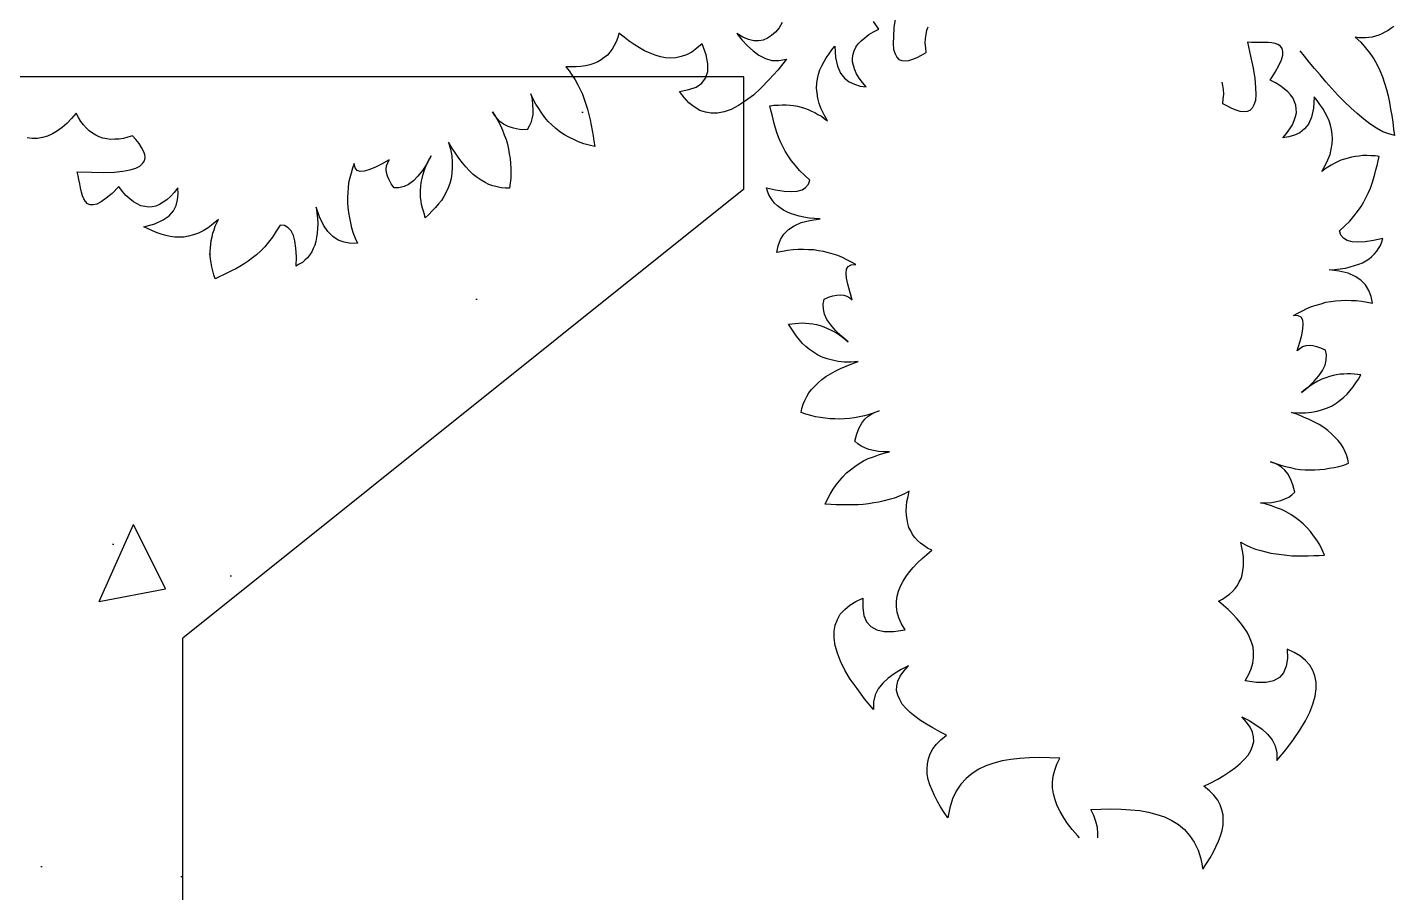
# Model space of a CAD drawing. Extents: x -24232 to 27340, y -23039 to 23489.
# Drawn here: x -6682 to -6072, y -8709 to -8324 of the extents above; entities that cross this region are included whole.
import ezdxf

# ---------------------------------------------------------------- set-up
doc = ezdxf.new("R2010")
doc.units = 0
doc.header["$LTSCALE"] = 10
for name, color, linetype in [('0-HATCH', 8, 'CONTINUOUS'), ('1', 1, 'CONTINUOUS'), ('4', 4, 'CONTINUOUS')]:
    doc.layers.add(name, color=color, linetype=linetype)

msp = doc.modelspace()

# ---------------------------------------------------------------- hatches: boundary and pattern name
at = {"layer": '0-HATCH'}
h = msp.add_hatch(dxfattribs=at)
h.set_pattern_fill('AR-CONC', color=2, scale=50, angle=45, style=0)
h.set_pattern_definition([(95, (-37520.1, 8234.12), (275.776, 231.4035), [37.5, -412.5]), (40, (-37520.1, 8234.1), (-314.996, 216.884), [30, -330]), (145.4514, (-37497.1, 8253.4), (-39.2197, 448.2876), [31.87, -350.571]), (91.1842, (-37590.8, 8304.83), (435.8465, 318.807), [56.25, -618.75]), (141.6356, (-37554.5, 8331.4), (-13.9495, 674.856), [47.805, -525.8565]), (36.1842, (-37590.8, 8304.83), (-13.95, 674.856), [45, -495]), (66, (-37537.76, 8322.5), (353.3858, 68.6912), [37.5, -412.5]), (11, (-37537.76, 8322.5), (-170.3543, 342.4042), [30, -330]), (116.4514, (-37508.3, 8328.23), (183.0318, 411.0953), [31.87, -350.571]), (82.5, (-37520.09, 8234.12), (-113.3966, 121.9949), [0, -326, 0, -335, 0, -331.25]), (52.5, (-37520.09, 8234.12), (-46.4365, 232.4547), [0, -191, 0, -318.5, 0, -126.25]), (12.5, (-37598.93, 8155.27), (196.7091, 180.7604), [0, -125, 0, -390, 0, -517.5]), (2.5, (-37634.28, 8119.92), (170.795, 241.5799), [0, -162.5, 0, -259, 0, -367.5])])
h.paths.add_polyline_path([(-7112.21, -9596.16), (-6612.21, -9596.16), (-6612.21, -8596.16), (-6362.21, -8396.16), (-6362.21, -8346.16), (-6812.21, -8346.16), (-6812.21, -8846.16), (-7112.21, -8846.16), (-7112.21, -8346.16), (-7112.21, -8080.77), (-7113.43, -8081.69), (-7115.81, -8083.69), (-7115.01, -8082.12), (-7114.55, -8081.14), (-7113.3, -8077.48), (-7112.91, -8075.95), (-7112.54, -8074.29), (-7112.29, -8072.64), (-7112.21, -8071.37), (-7112.21, -8046.16), (-7362.21, -8046.16), (-7362.21, -9096.16), (-7112.21, -9096.16)])

# ---------------------------------------------------------------- linework, layer by layer
at = {"layer": '1'}
for points in [[(-6345.14, -8321.94), (-6346.53, -8324.25), (-6348.11, -8326.16), (-6349.85, -8327.69), (-6351.62, -8328.95), (-6353.57, -8329.82), (-6355.57, -8330.15), (-6357.74, -8330.1), (-6360.1, -8329.52), (-6362.64, -8328.41), (-6365.38, -8326.79), (-6365.38, -8326.79), (-6363.06, -8329.67), (-6360.64, -8332.28), (-6358.11, -8334.6), (-6355.48, -8336.51), (-6352.63, -8337.99), (-6349.7, -8338.78), (-6346.58, -8338.88), (-6343.25, -8338.28), (-6343.25, -8338.28), (-6347.11, -8343.13), (-6350.89, -8347.29), (-6354.45, -8351.03), (-6357.93, -8354.22), (-6361.46, -8356.87), (-6364.64, -8358.94), (-6367.86, -8360.62), (-6371, -8361.74), (-6373.92, -8362.3), (-6376.77, -8362.31), (-6379.38, -8361.89), (-6381.9, -8361.05), (-6384.35, -8359.54), (-6386.7, -8357.74), (-6388.83, -8355.37), (-6390.86, -8352.6), (-6390.86, -8352.6), (-6386.74, -8351.78), (-6383.47, -8350.65), (-6380.93, -8348.91), (-6379.25, -8346.71), (-6378.32, -8343.77), (-6378.25, -8340.38), (-6379.07, -8336.26), (-6380.76, -8331.42), (-6380.76, -8331.42), (-6383.14, -8333.42), (-6385.41, -8335.13), (-6387.73, -8336.31), (-6390.09, -8337.08), (-6392.48, -8337.59), (-6394.76, -8337.81), (-6397.08, -8337.64), (-6399.42, -8337.19), (-6401.8, -8336.48), (-6404.05, -8335.62), (-6406.46, -8334.5), (-6408.75, -8333.24), (-6411.07, -8331.71), (-6413.39, -8330.18), (-6415.58, -8328.5), (-6417.93, -8326.7), (-6417.93, -8326.7), (-6418.41, -8328.64), (-6419.18, -8330.48), (-6419.96, -8332.18), (-6420.89, -8333.76), (-6421.98, -8335.09), (-6423.06, -8336.41), (-6424.45, -8337.5), (-6425.83, -8338.58), (-6427.37, -8339.41), (-6429.06, -8340.12), (-6430.9, -8340.71), (-6432.75, -8341.16), (-6434.88, -8341.51), (-6437.03, -8341.72), (-6439.2, -8341.66), (-6441.64, -8341.63), (-6441.64, -8341.63), (-6440.1, -8343.51), (-6438.68, -8345.54), (-6437.41, -8347.44), (-6436.25, -8349.63), (-6435.23, -8351.7), (-6434.2, -8353.9), (-6433.44, -8356.12), (-6432.68, -8358.35), (-6431.92, -8360.58), (-6431.29, -8362.82), (-6430.78, -8365.21), (-6430.27, -8367.59), (-6429.77, -8369.98), (-6429.4, -8372.38), (-6429.02, -8374.78), (-6428.65, -8377.18), (-6428.65, -8377.18), (-6431.14, -8376.62), (-6433.52, -8375.9), (-6435.9, -8375.06), (-6438.03, -8374.05), (-6440.16, -8373.04), (-6442.17, -8371.88), (-6444.2, -8370.59), (-6445.97, -8369.14), (-6447.75, -8367.56), (-6449.39, -8365.96), (-6450.92, -8364.22), (-6452.33, -8362.32), (-6453.61, -8360.28), (-6454.9, -8358.24), (-6456.06, -8356.06), (-6457.1, -8353.72), (-6457.1, -8353.72), (-6456.58, -8356.24), (-6456.36, -8358.52), (-6456.27, -8360.82), (-6456.34, -8362.86), (-6456.69, -8364.79), (-6457.19, -8366.6), (-6457.85, -8368.15), (-6458.77, -8369.73), (-6458.77, -8369.73), (-6462.18, -8369.53), (-6464.94, -8368.99), (-6467.31, -8368.27), (-6469.31, -8367.25), (-6470.92, -8366.06), (-6472.14, -8364.69), (-6473.22, -8363.3), (-6474.18, -8361.77), (-6474.18, -8361.77), (-6472.9, -8363.81), (-6471.75, -8365.87), (-6470.74, -8367.8), (-6469.86, -8369.88), (-6468.98, -8371.96), (-6468.23, -8374.05), (-6467.62, -8376.16), (-6467.14, -8378.28), (-6466.79, -8380.41), (-6466.44, -8382.54), (-6466.23, -8384.69), (-6466.15, -8386.85), (-6466.08, -8389.01), (-6466.13, -8391.18), (-6466.31, -8393.5), (-6466.63, -8395.7), (-6466.63, -8395.7), (-6468.53, -8395.75), (-6470.44, -8395.53), (-6472.24, -8395.17), (-6474.05, -8394.67), (-6475.87, -8394.04), (-6477.59, -8393.12), (-6479.32, -8392.07), (-6481.06, -8390.89), (-6482.81, -8389.57), (-6484.46, -8387.98), (-6486.12, -8386.25), (-6487.66, -8384.37), (-6489.21, -8382.35), (-6490.79, -8380.07), (-6492.37, -8377.79), (-6493.84, -8375.23), (-6493.84, -8375.23), (-6492.99, -8378.39), (-6492.43, -8381.32), (-6492.17, -8384), (-6492.18, -8386.57), (-6492.35, -8389.03), (-6492.66, -8391.36), (-6493.25, -8393.59), (-6494, -8395.56), (-6494.89, -8397.54), (-6495.93, -8399.4), (-6496.97, -8401.13), (-6498.3, -8402.75), (-6499.63, -8404.37), (-6501.11, -8405.87), (-6502.59, -8407.37), (-6504.2, -8408.89), (-6504.2, -8408.89), (-6504.61, -8407.44), (-6505.02, -8405.99), (-6505.44, -8404.54), (-6505.87, -8402.96), (-6506.01, -8401.48), (-6506.3, -8399.89), (-6506.33, -8398.26), (-6506.35, -8396.64), (-6506.25, -8395), (-6506.02, -8393.22), (-6505.65, -8391.42), (-6505.17, -8389.48), (-6504.55, -8387.52), (-6503.79, -8385.55), (-6502.78, -8383.42), (-6501.64, -8381.28), (-6501.64, -8381.28), (-6503.59, -8384.86), (-6505.46, -8387.88), (-6507.51, -8390.39), (-6509.47, -8392.48), (-6511.62, -8394.05), (-6513.7, -8394.93), (-6515.94, -8395.56), (-6518.11, -8395.5), (-6518.11, -8395.5), (-6519.37, -8393.73), (-6520.35, -8392.06), (-6521.06, -8390.37), (-6521.48, -8388.79), (-6521.63, -8387.32), (-6521.51, -8385.81), (-6520.97, -8384.41), (-6520.28, -8383.12), (-6520.28, -8383.12), (-6523.76, -8384.95), (-6526.72, -8386.46), (-6529.33, -8387.53), (-6531.43, -8388.15), (-6533.18, -8388.32), (-6534.58, -8387.78), (-6535.51, -8386.65), (-6535.97, -8384.67), (-6535.97, -8384.67), (-6536.71, -8386.77), (-6537.31, -8389), (-6537.91, -8391.09), (-6538.37, -8393.3), (-6538.56, -8395.49), (-6538.75, -8397.67), (-6538.94, -8399.86), (-6538.85, -8402.15), (-6538.77, -8404.31), (-6538.41, -8406.58), (-6538.06, -8408.84), (-6537.56, -8411.1), (-6537.07, -8413.35), (-6536.29, -8415.71), (-6535.4, -8417.93), (-6534.49, -8420.27), (-6534.49, -8420.27), (-6537.47, -8420.3), (-6540.36, -8419.77), (-6543.03, -8418.81), (-6545.49, -8417.16), (-6547.61, -8414.93), (-6549.65, -8412.16), (-6551.36, -8408.53), (-6552.87, -8404.21), (-6552.87, -8404.21), (-6552.48, -8406.75), (-6552.24, -8409.16), (-6552.15, -8411.46), (-6552.21, -8413.63), (-6552.41, -8415.68), (-6552.63, -8417.6), (-6552.99, -8419.39), (-6553.5, -8421.07), (-6554.16, -8422.62), (-6554.84, -8424.04), (-6555.78, -8425.49), (-6556.74, -8426.67), (-6557.86, -8427.73), (-6558.97, -8428.79), (-6560.38, -8429.6), (-6561.79, -8430.42), (-6561.79, -8430.42), (-6561.66, -8426.21), (-6561.9, -8422.44), (-6562.35, -8419.23), (-6563.01, -8416.73), (-6564.02, -8414.66), (-6565.38, -8413.3), (-6566.96, -8412.38), (-6568.87, -8412.16), (-6568.87, -8412.16), (-6570.63, -8414.91), (-6572.27, -8417.51), (-6574.09, -8419.72), (-6575.78, -8421.78), (-6577.62, -8423.72), (-6579.48, -8425.39), (-6581.24, -8426.79), (-6583.13, -8428.19), (-6584.91, -8429.45), (-6586.83, -8430.59), (-6588.62, -8431.58), (-6590.56, -8432.58), (-6592.37, -8433.44), (-6594.18, -8434.29), (-6596.12, -8435.16), (-6597.93, -8436.02), (-6597.93, -8436.02), (-6598.51, -8434.32), (-6598.96, -8432.46), (-6599.4, -8430.75), (-6599.71, -8429.02), (-6599.88, -8427.27), (-6600.04, -8425.66), (-6600.08, -8423.91), (-6599.97, -8422.27), (-6599.86, -8420.64), (-6599.62, -8418.99), (-6599.24, -8417.33), (-6598.85, -8415.8), (-6598.32, -8414.26), (-6597.81, -8412.58), (-6597.14, -8411.16), (-6596.35, -8409.59), (-6596.35, -8409.59), (-6598.72, -8411.59), (-6600.99, -8413.3), (-6603.15, -8414.73), (-6605.35, -8415.76), (-6607.58, -8416.52), (-6609.69, -8417.14), (-6611.82, -8417.48), (-6613.84, -8417.55), (-6615.88, -8417.48), (-6617.93, -8417.28), (-6619.88, -8416.79), (-6621.97, -8416.18), (-6623.79, -8415.55), (-6625.77, -8414.66), (-6627.76, -8413.78), (-6629.61, -8412.88), (-6629.61, -8412.88), (-6624.72, -8411.58), (-6621.1, -8409.87), (-6618.31, -8407.97), (-6616.5, -8405.76), (-6615.23, -8403.47), (-6614.68, -8400.84), (-6614.4, -8398.24), (-6614.53, -8395.54), (-6614.53, -8395.54), (-6616.08, -8397.59), (-6617.8, -8399.39), (-6619.41, -8400.9), (-6621.06, -8402.01), (-6622.73, -8402.99), (-6624.28, -8403.68), (-6626.02, -8403.99), (-6627.62, -8404.15), (-6629.27, -8403.91), (-6630.94, -8403.53), (-6632.64, -8402.75), (-6634.22, -8401.82), (-6635.84, -8400.49), (-6637.62, -8398.91), (-6639.15, -8397.16), (-6640.85, -8395.03), (-6640.85, -8395.03), (-6643.8, -8398.03), (-6646.43, -8400.18), (-6648.71, -8401.76), (-6650.65, -8402.77), (-6652.23, -8403.19), (-6653.6, -8403.06), (-6654.72, -8402.63), (-6655.63, -8401.63), (-6656.42, -8400.49), (-6656.97, -8399.06), (-6657.4, -8397.48), (-6657.85, -8395.62), (-6658.17, -8393.76), (-6658.63, -8391.91), (-6658.93, -8390.18), (-6659.37, -8388.46), (-6659.37, -8388.46), (-6652.99, -8388.64), (-6647.56, -8388.78), (-6642.84, -8388.59), (-6638.96, -8388.07), (-6635.77, -8387.49), (-6633.26, -8386.83), (-6631.46, -8385.84), (-6630.22, -8384.77), (-6629.38, -8383.6), (-6629.11, -8382.22), (-6629.26, -8380.75), (-6629.82, -8379.18), (-6630.65, -8377.64), (-6631.77, -8375.85), (-6633.17, -8374.09), (-6634.69, -8372.35), (-6634.69, -8372.35), (-6636.8, -8372.96), (-6638.77, -8373.56), (-6640.77, -8373.9), (-6642.66, -8373.95), (-6644.55, -8374), (-6646.2, -8373.75), (-6648, -8373.39), (-6649.54, -8372.87), (-6651.11, -8372.07), (-6652.54, -8371.27), (-6654, -8370.19), (-6655.2, -8368.96), (-6656.57, -8367.47), (-6657.67, -8365.95), (-6658.79, -8364.17), (-6659.8, -8362.23), (-6659.8, -8362.23), (-6661.85, -8364.74), (-6663.95, -8366.84), (-6666.07, -8368.68), (-6668.21, -8370.24), (-6670.39, -8371.54), (-6672.59, -8372.57), (-6674.83, -8373.2), (-6677.09, -8373.56), (-6679.39, -8373.65), (-6681.72, -8373.34)], [(-6212.56, -8685.1), (-6213.54, -8684.02), (-6215.85, -8681.36), (-6217.89, -8678.72), (-6219.67, -8676.11), (-6221.29, -8673.38), (-6222.53, -8670.82), (-6223.49, -8668.15), (-6224.18, -8665.51), (-6224.59, -8662.76), (-6224.6, -8660.19), (-6224.34, -8657.51), (-6223.67, -8654.86), (-6222.74, -8652.25), (-6221.39, -8649.54), (-6221.39, -8649.54), (-6225.98, -8649.36), (-6230.44, -8649.32), (-6234.92, -8649.43), (-6239.14, -8649.69), (-6243.25, -8650.1), (-6247.11, -8650.8), (-6250.86, -8651.79), (-6254.36, -8652.93), (-6257.49, -8654.52), (-6260.52, -8656.39), (-6263.17, -8658.57), (-6265.46, -8661.19), (-6267.52, -8664.23), (-6269.22, -8667.72), (-6270.42, -8671.67), (-6271.27, -8676.19), (-6271.27, -8676.19), (-6272.92, -8673.72), (-6274.57, -8671.26), (-6275.96, -8668.82), (-6277.2, -8666.26), (-6278.32, -8663.85), (-6279.3, -8661.45), (-6280.01, -8659.08), (-6280.46, -8656.73), (-6280.5, -8654.43), (-6280.41, -8652.13), (-6279.92, -8649.88), (-6279.16, -8647.65), (-6278, -8645.47), (-6276.3, -8643.33), (-6274.35, -8641.36), (-6271.84, -8639.3), (-6271.84, -8639.3), (-6274.94, -8637.78), (-6278.03, -8636.12), (-6280.85, -8634.49), (-6283.52, -8632.74), (-6285.92, -8631.01), (-6288.04, -8629.18), (-6290.03, -8627.36), (-6291.6, -8625.44), (-6292.76, -8623.43), (-6293.65, -8621.45), (-6294.12, -8619.37), (-6294.06, -8617.35), (-6293.58, -8615.23), (-6292.55, -8613.03), (-6290.97, -8610.74), (-6288.85, -8608.38), (-6288.85, -8608.38), (-6292.13, -8610.09), (-6295.16, -8611.96), (-6297.93, -8613.99), (-6300.31, -8616.19), (-6302.32, -8618.7), (-6303.67, -8621.41), (-6304.37, -8624.46), (-6304.43, -8627.84), (-6304.43, -8627.84), (-6308.44, -8623.11), (-6311.78, -8618.59), (-6314.76, -8614.37), (-6317.2, -8610.33), (-6319.11, -8606.36), (-6320.53, -8602.83), (-6321.54, -8599.35), (-6322.03, -8596.05), (-6322.01, -8593.07), (-6321.46, -8590.28), (-6320.54, -8587.8), (-6319.23, -8585.49), (-6317.26, -8583.38), (-6315.04, -8581.43), (-6312.31, -8579.81), (-6309.19, -8578.35), (-6309.19, -8578.35), (-6309.19, -8582.55), (-6308.72, -8585.98), (-6307.51, -8588.81), (-6305.68, -8590.88), (-6302.98, -8592.37), (-6299.67, -8593.1), (-6295.47, -8593.11), (-6290.39, -8592.39), (-6290.39, -8592.39), (-6291.88, -8589.67), (-6293.12, -8587.11), (-6293.82, -8584.6), (-6294.12, -8582.13), (-6294.15, -8579.69), (-6293.93, -8577.41), (-6293.3, -8575.17), (-6292.41, -8572.96), (-6291.25, -8570.77), (-6289.96, -8568.73), (-6288.4, -8566.58), (-6286.71, -8564.58), (-6284.76, -8562.61), (-6282.8, -8560.63), (-6280.73, -8558.81), (-6278.5, -8556.86), (-6278.5, -8556.86), (-6280.32, -8556), (-6281.97, -8554.89), (-6283.48, -8553.79), (-6284.85, -8552.58), (-6285.94, -8551.25), (-6287.03, -8549.93), (-6287.83, -8548.36), (-6288.62, -8546.79), (-6289.13, -8545.12), (-6289.5, -8543.32), (-6289.72, -8541.4), (-6289.8, -8539.5), (-6289.72, -8537.34), (-6289.51, -8535.19), (-6289.03, -8533.07), (-6288.53, -8530.69), (-6288.53, -8530.69), (-6290.67, -8531.83), (-6292.94, -8532.83), (-6295.05, -8533.7), (-6297.42, -8534.42), (-6299.65, -8535.01), (-6302.01, -8535.59), (-6304.34, -8535.9), (-6306.67, -8536.22), (-6309.01, -8536.53), (-6311.33, -8536.71), (-6313.77, -8536.74), (-6316.21, -8536.77), (-6318.65, -8536.8), (-6321.07, -8536.7), (-6323.5, -8536.59), (-6325.93, -8536.49), (-6325.93, -8536.49), (-6324.89, -8534.16), (-6323.72, -8531.97), (-6322.43, -8529.79), (-6321.02, -8527.9), (-6319.62, -8526.01), (-6318.09, -8524.26), (-6316.43, -8522.53), (-6314.67, -8521.08), (-6312.76, -8519.64), (-6310.88, -8518.34), (-6308.87, -8517.18), (-6306.74, -8516.17), (-6304.49, -8515.31), (-6302.23, -8514.44), (-6299.86, -8513.73), (-6297.37, -8513.16), (-6297.37, -8513.16), (-6299.94, -8513.18), (-6302.22, -8512.96), (-6304.49, -8512.6), (-6306.48, -8512.13), (-6308.3, -8511.41), (-6309.98, -8510.57), (-6311.37, -8509.62), (-6312.74, -8508.4), (-6312.74, -8508.4), (-6311.88, -8505.1), (-6310.81, -8502.5), (-6309.65, -8500.31), (-6308.26, -8498.55), (-6306.77, -8497.21), (-6305.19, -8496.28), (-6303.62, -8495.49), (-6301.93, -8494.84), (-6301.93, -8494.84), (-6304.18, -8495.7), (-6306.42, -8496.43), (-6308.51, -8497.04), (-6310.73, -8497.5), (-6312.94, -8497.96), (-6315.14, -8498.28), (-6317.32, -8498.47), (-6319.49, -8498.53), (-6321.65, -8498.46), (-6323.81, -8498.38), (-6325.96, -8498.17), (-6328.09, -8497.82), (-6330.22, -8497.48), (-6332.34, -8497), (-6334.58, -8496.37), (-6336.68, -8495.63), (-6336.68, -8495.63), (-6336.36, -8493.76), (-6335.77, -8491.92), (-6335.06, -8490.23), (-6334.22, -8488.55), (-6333.24, -8486.89), (-6332.01, -8485.39), (-6330.65, -8483.9), (-6329.15, -8482.42), (-6327.52, -8480.95), (-6325.63, -8479.65), (-6323.61, -8478.36), (-6321.46, -8477.21), (-6319.18, -8476.08), (-6316.64, -8474.98), (-6314.09, -8473.88), (-6311.29, -8472.93), (-6311.29, -8472.93), (-6314.56, -8473.15), (-6317.54, -8473.13), (-6320.22, -8472.87), (-6322.74, -8472.35), (-6325.12, -8471.71), (-6327.35, -8470.95), (-6329.41, -8469.93), (-6331.2, -8468.81), (-6332.97, -8467.55), (-6334.6, -8466.17), (-6336.09, -8464.81), (-6337.42, -8463.19), (-6338.75, -8461.57), (-6339.93, -8459.83), (-6341.11, -8458.09), (-6342.28, -8456.21), (-6342.28, -8456.21), (-6340.78, -8456.09), (-6339.28, -8455.97), (-6337.78, -8455.84), (-6336.14, -8455.73), (-6334.67, -8455.88), (-6333.05, -8455.9), (-6331.45, -8456.19), (-6329.85, -8456.48), (-6328.27, -8456.91), (-6326.57, -8457.48), (-6324.87, -8458.19), (-6323.06, -8459.05), (-6321.26, -8460.04), (-6319.48, -8461.16), (-6317.59, -8462.56), (-6315.71, -8464.1), (-6315.71, -8464.1), (-6318.83, -8461.49), (-6321.44, -8459.07), (-6323.5, -8456.57), (-6325.16, -8454.24), (-6326.28, -8451.83), (-6326.74, -8449.61), (-6326.92, -8447.29), (-6326.44, -8445.17), (-6326.44, -8445.17), (-6324.46, -8444.29), (-6322.63, -8443.65), (-6320.84, -8443.29), (-6319.2, -8443.18), (-6317.73, -8443.32), (-6316.28, -8443.74), (-6315, -8444.54), (-6313.87, -8445.46), (-6313.87, -8445.46), (-6314.99, -8441.69), (-6315.9, -8438.49), (-6316.44, -8435.73), (-6316.63, -8433.54), (-6316.46, -8431.8), (-6315.66, -8430.53), (-6314.37, -8429.84), (-6312.33, -8429.77), (-6312.33, -8429.77), (-6314.25, -8428.63), (-6316.32, -8427.62), (-6318.25, -8426.62), (-6320.33, -8425.73), (-6322.44, -8425.12), (-6324.55, -8424.51), (-6326.65, -8423.89), (-6328.92, -8423.54), (-6331.05, -8423.19), (-6333.34, -8423.1), (-6335.64, -8423.01), (-6337.94, -8423.06), (-6340.25, -8423.1), (-6342.72, -8423.4), (-6345.06, -8423.85), (-6347.54, -8424.28), (-6347.54, -8424.28), (-6346.98, -8421.36), (-6345.9, -8418.62), (-6344.45, -8416.19), (-6342.34, -8414.09), (-6339.75, -8412.45), (-6336.62, -8411), (-6332.74, -8410.03), (-6328.21, -8409.39), (-6328.21, -8409.39), (-6330.77, -8409.27), (-6333.18, -8409.04), (-6335.45, -8408.68), (-6337.57, -8408.2), (-6339.54, -8407.6), (-6341.38, -8407.01), (-6343.07, -8406.3), (-6344.61, -8405.48), (-6346.01, -8404.53), (-6347.27, -8403.59), (-6348.51, -8402.38), (-6349.47, -8401.21), (-6350.29, -8399.91), (-6351.12, -8398.61), (-6351.64, -8397.07), (-6352.17, -8395.53), (-6352.17, -8395.53), (-6348.06, -8396.47), (-6344.32, -8396.97), (-6341.09, -8397.15), (-6338.5, -8397), (-6336.27, -8396.41), (-6334.68, -8395.35), (-6333.46, -8393.98), (-6332.88, -8392.14), (-6332.88, -8392.14), (-6335.23, -8389.88), (-6337.46, -8387.76), (-6339.27, -8385.55), (-6340.96, -8383.49), (-6342.51, -8381.31), (-6343.79, -8379.15), (-6344.81, -8377.15), (-6345.82, -8375.02), (-6346.71, -8373.04), (-6347.45, -8370.94), (-6348.07, -8368.98), (-6348.68, -8366.89), (-6349.16, -8364.95), (-6349.65, -8363), (-6350.12, -8360.93), (-6350.61, -8358.98), (-6350.61, -8358.98), (-6348.83, -8358.75), (-6346.92, -8358.67), (-6345.15, -8358.57), (-6343.4, -8358.61), (-6341.65, -8358.78), (-6340.04, -8358.94), (-6338.31, -8359.24), (-6336.73, -8359.67), (-6335.15, -8360.09), (-6333.58, -8360.65), (-6332.02, -8361.35), (-6330.6, -8362.03), (-6329.19, -8362.85), (-6327.64, -8363.67), (-6326.38, -8364.61), (-6325, -8365.69), (-6325, -8365.69), (-6326.49, -8362.98), (-6327.73, -8360.42), (-6328.71, -8358.02), (-6329.29, -8355.66), (-6329.61, -8353.33), (-6329.8, -8351.14), (-6329.72, -8348.98), (-6329.39, -8346.98), (-6328.92, -8345), (-6328.32, -8343.03), (-6327.47, -8341.21), (-6326.47, -8339.28), (-6325.49, -8337.62), (-6324.23, -8335.84), (-6322.98, -8334.07), (-6321.73, -8332.43), (-6321.73, -8332.43), (-6321.41, -8337.48), (-6320.44, -8341.36), (-6319.12, -8344.47), (-6317.31, -8346.68), (-6315.31, -8348.37), (-6312.84, -8349.42), (-6310.34, -8350.21), (-6307.67, -8350.61), (-6307.67, -8350.61), (-6309.38, -8348.68), (-6310.8, -8346.64), (-6311.97, -8344.77), (-6312.74, -8342.93), (-6313.38, -8341.11), (-6313.75, -8339.45), (-6313.72, -8337.69), (-6313.56, -8336.08), (-6313, -8334.51), (-6312.3, -8332.95), (-6311.21, -8331.44), (-6309.99, -8330.07), (-6308.37, -8328.74), (-6306.47, -8327.3), (-6304.46, -8326.14), (-6302.03, -8324.89), (-6302.03, -8324.89), (-6304.4, -8321.41)], [(-6294.6, -8319.53), (-6295.33, -8324.19), (-6295.58, -8328.1), (-6295.63, -8331.34), (-6295.47, -8333.93), (-6294.85, -8335.89), (-6294.05, -8337.32), (-6293.07, -8338.36), (-6291.76, -8338.9), (-6290.29, -8339.04), (-6288.64, -8338.8), (-6286.96, -8338.29), (-6284.99, -8337.53), (-6283, -8336.51), (-6280.99, -8335.35), (-6280.99, -8335.35), (-6281.18, -8333.17), (-6281.39, -8331.12), (-6281.32, -8329.09), (-6281, -8327.23), (-6280.68, -8325.36), (-6280.12, -8323.79)], [(-6072.52, -8323.66), (-6073.78, -8324.61), (-6075.07, -8325.43), (-6076.5, -8326.29), (-6077.84, -8326.98), (-6079.22, -8327.55), (-6080.64, -8327.98), (-6082.18, -8328.45), (-6083.68, -8328.63), (-6085.18, -8328.8), (-6086.58, -8328.81), (-6088.16, -8328.73), (-6089.77, -8328.52), (-6089.77, -8328.52), (-6087.27, -8330.71), (-6085.11, -8333.15), (-6083.25, -8335.55), (-6081.48, -8338.1), (-6079.97, -8340.74), (-6078.76, -8343.33), (-6077.63, -8346.09), (-6076.64, -8348.88), (-6075.77, -8351.72), (-6075.03, -8354.59), (-6074.42, -8357.5), (-6073.94, -8360.46), (-6073.46, -8363.41), (-6072.98, -8366.36), (-6072.62, -8369.36), (-6072.14, -8372.31), (-6072.14, -8372.31), (-6074.77, -8371.56), (-6077.47, -8370.56), (-6080.2, -8369), (-6083.18, -8367.09), (-6085.94, -8364.98), (-6088.82, -8362.48), (-6091.7, -8359.98), (-6094.53, -8357.18), (-6097.4, -8354.25), (-6100.14, -8351.28), (-6102.88, -8348.32), (-6105.36, -8345.27), (-6107.93, -8342.39), (-6110.21, -8339.57), (-6112.28, -8336.96), (-6114.3, -8334.48)], [(-6204.4, -8685.08), (-6204.39, -8683.05), (-6204.66, -8680.37), (-6205.34, -8677.73), (-6206.28, -8675.11), (-6207.63, -8672.4), (-6207.63, -8672.4), (-6203.04, -8672.22), (-6198.58, -8672.17), (-6194.1, -8672.27), (-6189.88, -8672.52), (-6185.77, -8672.92), (-6181.91, -8673.61), (-6178.16, -8674.59), (-6174.66, -8675.73), (-6171.52, -8677.31), (-6168.49, -8679.17), (-6165.83, -8681.34), (-6163.54, -8683.96), (-6161.47, -8687), (-6159.77, -8690.49), (-6158.56, -8694.43), (-6157.7, -8698.95), (-6157.7, -8698.95), (-6156.05, -8696.48), (-6154.4, -8694.01), (-6153.02, -8691.57), (-6151.79, -8689.01), (-6150.68, -8686.6), (-6149.7, -8684.19), (-6148.99, -8681.82), (-6148.55, -8679.47), (-6148.51, -8677.17), (-6148.6, -8674.87), (-6149.1, -8672.62), (-6149.86, -8670.4), (-6151.03, -8668.21), (-6152.74, -8666.08), (-6154.69, -8664.11), (-6157.2, -8662.06), (-6157.2, -8662.06), (-6154.11, -8660.53), (-6151.02, -8658.86), (-6148.21, -8657.23), (-6145.54, -8655.47), (-6143.14, -8653.74), (-6141.02, -8651.9), (-6139.04, -8650.08), (-6137.47, -8648.16), (-6136.32, -8646.15), (-6135.43, -8644.16), (-6134.96, -8642.08), (-6135.03, -8640.06), (-6135.52, -8637.94), (-6136.55, -8635.74), (-6138.13, -8633.46), (-6140.27, -8631.1), (-6140.27, -8631.1), (-6136.98, -8632.8), (-6133.95, -8634.67), (-6131.17, -8636.69), (-6128.78, -8638.89), (-6126.77, -8641.4), (-6125.42, -8644.1), (-6124.7, -8647.15), (-6124.64, -8650.53), (-6124.64, -8650.53), (-6120.64, -8645.79), (-6117.3, -8641.26), (-6114.34, -8637.03), (-6111.9, -8633), (-6110, -8629.01), (-6108.6, -8625.48), (-6107.59, -8622), (-6107.11, -8618.7), (-6107.14, -8615.72), (-6107.69, -8612.93), (-6108.61, -8610.45), (-6109.93, -8608.15), (-6111.9, -8606.04), (-6114.13, -8604.1), (-6116.86, -8602.48), (-6119.99, -8601.03), (-6119.99, -8601.03), (-6119.97, -8605.23), (-6120.44, -8608.66), (-6121.65, -8611.49), (-6123.47, -8613.57), (-6126.17, -8615.06), (-6129.48, -8615.8), (-6133.67, -8615.81), (-6138.76, -8615.1), (-6138.76, -8615.1), (-6137.27, -8612.38), (-6136.04, -8609.82), (-6135.34, -8607.31), (-6135.05, -8604.85), (-6135.02, -8602.4), (-6135.25, -8600.13), (-6135.88, -8597.89), (-6136.78, -8595.67), (-6137.95, -8593.49), (-6139.24, -8591.45), (-6140.81, -8589.31), (-6142.5, -8587.31), (-6144.46, -8585.34), (-6146.41, -8583.37), (-6148.49, -8581.55), (-6150.72, -8579.6), (-6150.72, -8579.6), (-6148.91, -8578.74), (-6147.26, -8577.63), (-6145.75, -8576.53), (-6144.38, -8575.31), (-6143.29, -8573.98), (-6142.21, -8572.65), (-6141.42, -8571.08), (-6140.63, -8569.51), (-6140.12, -8567.84), (-6139.76, -8566.04), (-6139.54, -8564.12), (-6139.46, -8562.22), (-6139.54, -8560.06), (-6139.76, -8557.91), (-6140.24, -8555.8), (-6140.75, -8553.41), (-6140.75, -8553.41), (-6138.61, -8554.55), (-6136.34, -8555.54), (-6134.22, -8556.41), (-6131.85, -8557.12), (-6129.62, -8557.71), (-6127.26, -8558.28), (-6124.93, -8558.59), (-6122.6, -8558.9), (-6120.26, -8559.21), (-6117.94, -8559.38), (-6115.5, -8559.41), (-6113.06, -8559.43), (-6110.62, -8559.46), (-6108.19, -8559.35), (-6105.77, -8559.24), (-6103.34, -8559.13), (-6103.34, -8559.13), (-6104.39, -8556.8), (-6105.55, -8554.61), (-6106.86, -8552.44), (-6108.26, -8550.55), (-6109.67, -8548.66), (-6111.2, -8546.92), (-6112.87, -8545.19), (-6114.64, -8543.74), (-6116.54, -8542.31), (-6118.43, -8541.01), (-6120.44, -8539.86), (-6122.58, -8538.85), (-6124.83, -8538), (-6127.08, -8537.14), (-6129.46, -8536.43), (-6131.95, -8535.87), (-6131.95, -8535.87), (-6129.38, -8535.88), (-6127.1, -8535.65), (-6124.83, -8535.29), (-6122.85, -8534.82), (-6121.02, -8534.09), (-6119.35, -8533.25), (-6117.95, -8532.29), (-6116.59, -8531.07), (-6116.59, -8531.07), (-6117.46, -8527.77), (-6118.53, -8525.17), (-6119.7, -8522.99), (-6121.1, -8521.23), (-6122.58, -8519.89), (-6124.17, -8518.97), (-6125.74, -8518.18), (-6127.43, -8517.53), (-6127.43, -8517.53), (-6125.17, -8518.39), (-6122.93, -8519.11), (-6120.84, -8519.72), (-6118.63, -8520.17), (-6116.42, -8520.63), (-6114.22, -8520.95), (-6112.03, -8521.13), (-6109.86, -8521.19), (-6107.7, -8521.11), (-6105.54, -8521.02), (-6103.4, -8520.81), (-6101.26, -8520.46), (-6099.13, -8520.11), (-6097.01, -8519.63), (-6094.77, -8519), (-6092.68, -8518.24), (-6092.68, -8518.24), (-6093.01, -8516.38), (-6093.6, -8514.54), (-6094.31, -8512.85), (-6095.15, -8511.18), (-6096.13, -8509.52), (-6097.37, -8508.01), (-6098.74, -8506.53), (-6100.24, -8505.05), (-6101.87, -8503.59), (-6103.77, -8502.29), (-6105.79, -8501), (-6107.94, -8499.87), (-6110.22, -8498.74), (-6112.76, -8497.64), (-6115.31, -8496.54), (-6118.12, -8495.61), (-6118.12, -8495.61), (-6114.84, -8495.82), (-6111.87, -8495.79), (-6109.19, -8495.52), (-6106.66, -8495), (-6104.29, -8494.35), (-6102.07, -8493.59), (-6100, -8492.57), (-6098.22, -8491.44), (-6096.45, -8490.18), (-6094.83, -8488.8), (-6093.34, -8487.43), (-6092.01, -8485.81), (-6090.69, -8484.18), (-6089.51, -8482.44), (-6088.33, -8480.7), (-6087.16, -8478.82), (-6087.16, -8478.82), (-6088.66, -8478.7), (-6090.16, -8478.58), (-6091.67, -8478.46), (-6093.3, -8478.35), (-6094.78, -8478.5), (-6096.4, -8478.53), (-6098, -8478.82), (-6099.59, -8479.12), (-6101.17, -8479.55), (-6102.88, -8480.12), (-6104.57, -8480.84), (-6106.38, -8481.7), (-6108.17, -8482.69), (-6109.95, -8483.82), (-6111.84, -8485.22), (-6113.72, -8486.77), (-6113.72, -8486.77), (-6110.6, -8484.15), (-6108, -8481.72), (-6105.95, -8479.21), (-6104.29, -8476.88), (-6103.17, -8474.47), (-6102.72, -8472.25), (-6102.55, -8469.93), (-6103.03, -8467.82), (-6103.03, -8467.82), (-6105.01, -8466.93), (-6106.84, -8466.3), (-6108.63, -8465.94), (-6110.27, -8465.83), (-6111.75, -8465.98), (-6113.19, -8466.4), (-6114.47, -8467.2), (-6115.59, -8468.13), (-6115.59, -8468.13), (-6114.48, -8464.36), (-6113.58, -8461.16), (-6113.05, -8458.39), (-6112.86, -8456.21), (-6113.04, -8454.46), (-6113.84, -8453.19), (-6115.13, -8452.51), (-6117.17, -8452.44), (-6117.17, -8452.44), (-6115.25, -8451.3), (-6113.19, -8450.28), (-6111.26, -8449.27), (-6109.18, -8448.39), (-6107.07, -8447.77), (-6104.97, -8447.15), (-6102.86, -8446.53), (-6100.6, -8446.17), (-6098.47, -8445.82), (-6096.17, -8445.73), (-6093.88, -8445.63), (-6091.57, -8445.67), (-6089.27, -8445.71), (-6086.8, -8446), (-6084.45, -8446.45), (-6081.97, -8446.87), (-6081.97, -8446.87), (-6082.54, -8443.95), (-6083.62, -8441.22), (-6085.09, -8438.79), (-6087.19, -8436.7), (-6089.79, -8435.06), (-6092.92, -8433.62), (-6096.81, -8432.65), (-6101.34, -8432.02), (-6101.34, -8432.02), (-6098.78, -8431.9), (-6096.37, -8431.66), (-6094.1, -8431.3), (-6091.98, -8430.81), (-6090.01, -8430.21), (-6088.17, -8429.62), (-6086.48, -8428.91), (-6084.94, -8428.08), (-6083.55, -8427.12), (-6082.29, -8426.18), (-6081.06, -8424.98), (-6080.09, -8423.8), (-6079.27, -8422.5), (-6078.46, -8421.19), (-6077.93, -8419.65), (-6077.41, -8418.11), (-6077.41, -8418.11), (-6081.51, -8419.06), (-6085.25, -8419.57), (-6088.49, -8419.76), (-6091.07, -8419.62), (-6093.3, -8419.03), (-6094.9, -8417.97), (-6096.12, -8416.6), (-6096.71, -8414.77), (-6096.71, -8414.77), (-6094.36, -8412.5), (-6092.14, -8410.38), (-6090.33, -8408.17), (-6088.64, -8406.1), (-6087.1, -8403.91), (-6085.82, -8401.75), (-6084.81, -8399.76), (-6083.8, -8397.62), (-6082.92, -8395.64), (-6082.18, -8393.53), (-6081.57, -8391.57), (-6080.96, -8389.48), (-6080.48, -8387.54), (-6080, -8385.59), (-6079.53, -8383.51), (-6079.05, -8381.57), (-6079.05, -8381.57), (-6080.83, -8381.34), (-6082.74, -8381.26), (-6084.51, -8381.17), (-6086.26, -8381.21), (-6088.01, -8381.39), (-6089.61, -8381.55), (-6091.34, -8381.86), (-6092.93, -8382.29), (-6094.51, -8382.72), (-6096.08, -8383.28), (-6097.63, -8383.98), (-6099.05, -8384.66), (-6100.46, -8385.48), (-6102, -8386.31), (-6103.26, -8387.25), (-6104.64, -8388.34), (-6104.64, -8388.34), (-6103.16, -8385.62), (-6101.92, -8383.05), (-6100.95, -8380.65), (-6100.37, -8378.29), (-6100.06, -8375.96), (-6099.88, -8373.77), (-6099.96, -8371.62), (-6100.29, -8369.62), (-6100.76, -8367.63), (-6101.37, -8365.66), (-6102.23, -8363.85), (-6103.23, -8361.92), (-6104.21, -8360.26), (-6105.47, -8358.49), (-6106.74, -8356.72), (-6107.98, -8355.08), (-6107.98, -8355.08), (-6108.29, -8360.13), (-6109.25, -8364.02), (-6110.57, -8367.13), (-6112.38, -8369.34), (-6114.37, -8371.03), (-6116.84, -8372.09), (-6119.33, -8372.88), (-6122, -8373.29), (-6122, -8373.29), (-6120.3, -8371.36), (-6118.88, -8369.32), (-6117.71, -8367.44), (-6116.95, -8365.6), (-6116.32, -8363.78), (-6115.95, -8362.11), (-6115.99, -8360.36), (-6116.15, -8358.75), (-6116.71, -8357.18), (-6117.41, -8355.63), (-6118.51, -8354.11), (-6119.73, -8352.74), (-6121.35, -8351.42), (-6123.26, -8349.98), (-6125.27, -8348.83), (-6127.7, -8347.58), (-6127.7, -8347.58), (-6125.34, -8344.1), (-6123.74, -8341.09), (-6122.65, -8338.54), (-6122.04, -8336.45), (-6121.94, -8334.82), (-6122.34, -8333.5), (-6122.98, -8332.48), (-6124.14, -8331.79), (-6125.41, -8331.24), (-6126.93, -8330.98), (-6128.56, -8330.88), (-6130.47, -8330.8), (-6132.36, -8330.85), (-6134.26, -8330.77), (-6136.02, -8330.81), (-6137.79, -8330.72), (-6137.79, -8330.72), (-6136.35, -8336.94), (-6135.14, -8342.24), (-6134.4, -8346.9), (-6134.15, -8350.8), (-6134.09, -8354.05), (-6134.24, -8356.64), (-6134.85, -8358.6), (-6135.66, -8360.03), (-6136.64, -8361.08), (-6137.94, -8361.61), (-6139.41, -8361.76), (-6141.06, -8361.52), (-6142.74, -8361.01), (-6144.71, -8360.26), (-6146.71, -8359.24), (-6148.72, -8358.09), (-6148.72, -8358.09), (-6148.53, -8355.91), (-6148.33, -8353.85), (-6148.4, -8351.83), (-6148.72, -8349.97), (-6148.98, -8348.48)]]:
    msp.add_lwpolyline(points, dxfattribs=at)
at = {"layer": '4', "color": 5}
for p, q in [((-6362.21, -8346.16), (-6812.21, -8346.16)), ((-6362.21, -8396.16), (-6362.21, -8346.16)), ((-6362.21, -8396.16), (-6612.21, -8596.16)), ((-6612.21, -9596.16), (-6612.21, -8596.16))]:
    msp.add_line(p, q, dxfattribs=at)

doc.saveas('drawing.dxf')
